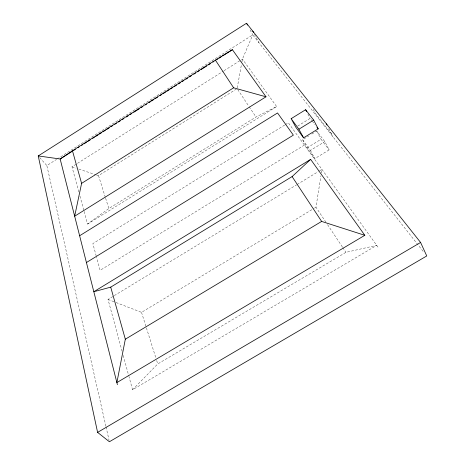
<?xml version="1.0" encoding="UTF-8"?>
<svg xmlns="http://www.w3.org/2000/svg" width="465" height="465" viewBox="0 0 465 465"><rect width="100%" height="100%" fill="white"/><g stroke="black" fill="none" stroke-linecap="round" stroke-linejoin="round"><path stroke-width="0.35" stroke-dasharray="2.33 1.74" d="M325.965 222.258L315.968 207.221L320.931 175.817M321.385 172.963L321.949 169.394L318.845 171.277M237.231 87.885L241.411 64.705M241.916 61.892L242.422 59.084L252.757 34.869L249.798 29.365M132.548 389.751L157.751 363.95L345.948 252.326L376.702 245.351L132.548 389.751L128.933 376.447M84.136 211.499L87.548 224.066L108.851 208.518L255.994 117.006L276.634 106.543L242.422 59.084L241.196 59.857M105.881 426.173L46.843 165.569L56.649 159.344M57.265 158.96L252.757 34.869L423.609 251.96M78.823 191.94L71.994 166.801L76.899 163.703M77.516 163.314L223.421 71.093M224.031 70.709L240.585 60.247M96.47 174.956L98.51 175.636L237.104 88.588L248.758 106.125M87.548 224.066L276.634 106.543M284.65 125.079L92.855 243.602L96.389 256.622M285.266 124.696L288.352 122.795L377.958 247.089M297.617 126.108L310.149 118.383L311.846 120.58M311.846 134.06L316.758 131.043L324.832 141.604L329.127 149.893L314.84 158.606L307.063 147.841L302.639 139.715L308.777 135.949M304.412 145.074L100.115 270.328L96.575 257.308M307.063 147.841L321.053 139.273L329.127 149.893M302.639 139.715L310.405 150.428L324.832 141.604M122.086 351.244L108.014 299.425L296.525 184.849M297.141 184.471L318.229 171.655M116.058 302.523L141.517 312.352L314.108 208.343M314.724 207.971L315.968 207.221M71.994 166.801L76.074 168.161M78.794 169.068L95.79 174.73M108.014 299.425L115.384 302.267M39.682 157.548L46.843 165.569M331.551 134.048L315.421 113.594L312.962 108.787M312.271 121.133L315.241 124.986M249.164 106.729L255.994 117.006M327.563 224.659L342.35 246.909M342.752 247.514L345.948 252.326M310.405 150.428L314.84 158.606M254.407 34.195L259.028 42.844M307.888 114.047L310.149 118.383M316.758 131.043L321.053 139.273M328.772 128.555L332.882 136.681M98.51 175.636L105.404 197.555M105.619 198.241L108.851 208.518M141.517 312.352L155.804 357.759M156.67 360.509L157.751 363.95M79.963 196.131L83.944 210.796M123.231 355.44L128.747 375.749M106.043 426.882L109.089 440.332"/><path stroke-width="0.7" d="M110.716 287.138L125.323 339.206L116.878 382.59L364.816 235.313L310.649 159.39L93.825 291.729L110.716 287.138L292.107 176.584L310.649 159.39M72.459 150.782L81.602 183.367L74.662 216.208L266.003 96.807L232.401 49.703L215.388 60.09L72.459 150.782L60.148 158.989L38.246 155.944L97.598 432.38L109.409 441.75L426.754 255.959L420.593 242.457L246.514 23.25L38.246 155.944M71.79 151.596L60.148 158.989L117.407 384.665M73.633 150.433L75.47 149.265M77.922 147.707L79.149 146.928M81.602 145.376L82.828 144.598M84.055 143.819L86.507 142.261M87.728 141.488L90.181 139.93M92.634 138.372L94.476 137.21M95.697 136.431L98.15 134.873M99.376 134.094L101.829 132.542M103.056 131.764L105.509 130.206M106.735 129.427L109.188 127.875M111.025 126.707L112.861 125.538M114.704 124.376L116.541 123.208M118.383 122.039L120.22 120.871M122.057 119.708L123.899 118.54M126.352 116.982L128.189 115.814M130.026 114.652L131.868 113.483M133.705 112.315L139.221 108.816M141.064 107.648L142.9 106.485M145.353 104.927L146.58 104.148M149.032 102.596L150.259 101.818M151.485 101.039L153.932 99.481M155.159 98.702L157.612 97.15M160.065 95.592L161.907 94.424M163.128 93.651L165.581 92.093M166.807 91.314L169.26 89.757M170.486 88.984L172.939 87.426M174.166 86.647L176.619 85.089M178.455 83.927L180.292 82.758M182.135 81.59L183.971 80.428M185.814 79.259L187.651 78.091M189.488 76.923L191.33 75.76M193.783 74.202L195.62 73.034M197.456 71.872L199.299 70.703M201.136 69.535L206.652 66.036M208.494 64.868L210.331 63.699M212.784 62.147L214.01 61.368M216.463 59.811L217.69 59.032M218.916 58.259L221.363 56.701M222.59 55.922L232.401 49.703M81.602 183.367L233.639 87.809L266.003 96.807M79.625 235.761L277.535 112.966L293.357 135.141L86.42 262.539M291.16 118.662L305.627 109.717L313.683 120.109L318.211 128.846L303.569 137.838L295.821 127.212L291.16 118.662L298.896 129.218L303.569 137.838M298.896 129.218L313.683 120.109M125.323 339.206L321.635 221.421L364.816 235.313M97.598 432.38L420.593 242.457M316.938 127.189L318.211 128.846M215.388 60.09L233.639 87.809M292.107 176.584L321.635 221.421M246.845 23.86L247.502 25.087M252.751 31.103L253.413 32.341M305.627 109.717L306.598 111.571M326.384 123.824L326.971 124.986"/></g></svg>
